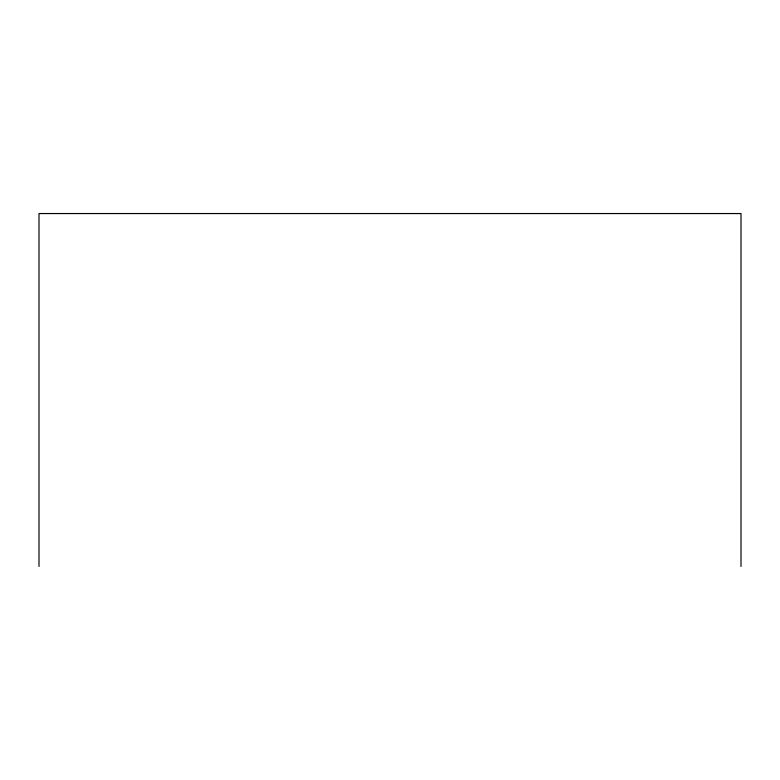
<?xml version="1.0" encoding="UTF-8"?>
<svg xmlns="http://www.w3.org/2000/svg" width="780" height="780" viewBox="0 0 780 780"><rect width="100%" height="100%" fill="white"/><g stroke="black" fill="none" stroke-linecap="round" stroke-linejoin="round"><path stroke-width="1.17" d="M741 566.446L741 213.554L39 213.554L39 566.446"/></g></svg>
